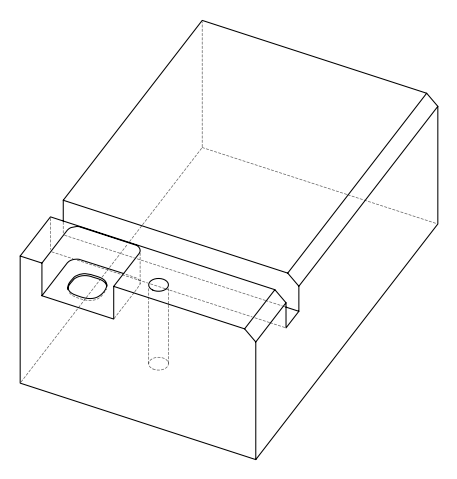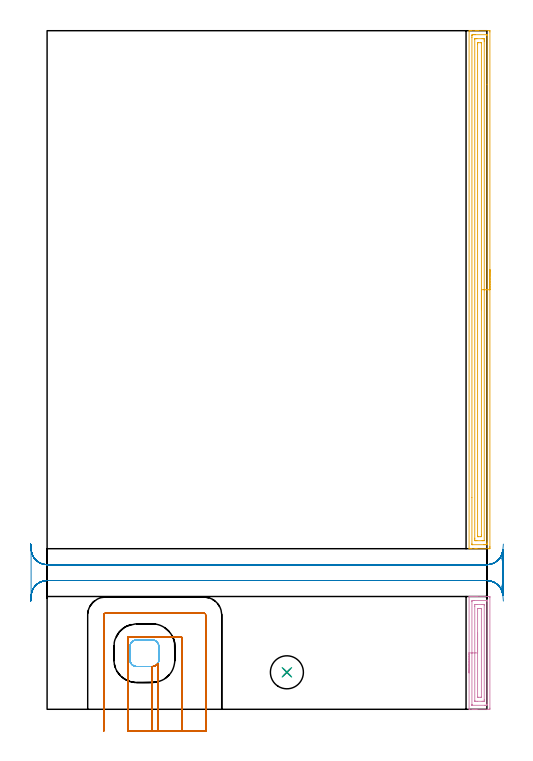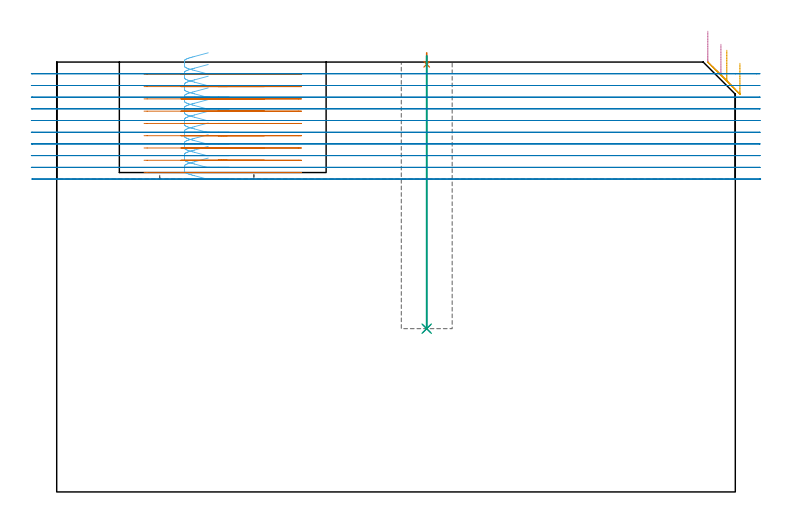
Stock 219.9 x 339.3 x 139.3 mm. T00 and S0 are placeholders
(PLAN: 8 operations, 4 tool changes, 32.6 min)
(1 SPOT_DRILL | STEP1POCKET | NXT0321_9005460120000 | 0.03 min | 4 mm3)
(2 DRILL_BLIND_HOLE_INTO_CENTER | STEP1POCKET | UGT0301_220 | 0.36 min | 7689 mm3)
(3 DRILL_TO_ENLARGE_BLIND_HOLE | STEP1POCKET | UGT0301_376 | 0.36 min | 10752 mm3)
(4 AREA_MILL | FG_CHAMFER_SURFACE | UGT0205_001 | 2.04 min | 3377 mm3)
(5 AREA_MILL_1 | FG_CHAMFER_SURFACE_1 | UGT0205_001 | 8.52 min | 14333 mm3)
(6 MILL_RECTANGULAR_POCKET | POCKET_RECTANGULAR_STRAIGHT | NXT0201_012 | Follow Part, ap 4, ae 75% | 2.08 min | 29648 mm3)
(7 MILL_SLOT | SLOT_PARTIAL_RECTANGULAR | NXT0201_012 | Follow Part, ap 4, ae 75% | 8.76 min | 105338 mm3)
(8 MILL_RECTANGULAR_SLOT | SLOT_RECTANGULAR | NXT0201_012 | Follow Part, ap 4, ae 75% | 10.46 min | 198549 mm3)
(TOOL NXT0321_9005460120000 | NC Spot Drill, 142deg, 12mm, Carbide, Uncoated | D12 PA142 FL30 Z2)
(TOOL UGT0301_220 | Twist Drill 10.8 mm | D10.8 PA118 FL92 Z2)
(TOOL UGT0301_376 | Twist Drill Flat Bottom 16.5 mm | D16.5 PA180 FL125 Z2)
(TOOL UGT0205_001 | Chamfer Mill 20 x 3 x 45 deg. | D20 FL50 Z2)
(TOOL NXT0201_012 | ENDMILL 16mm [2P460-1600-NA 1630] | D16 FL38 Z6)
(OP 1 SPOT_DRILL)
G17 G21 G94 G90
T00 M6
G54
G17 G0 G90 X119.9 Y18.5 S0 M3
G43 Z149.3 H0
G94 G81 G98 Z138.581 F250. R142.3
G80
M5
M2
(OP 2 DRILL_BLIND_HOLE_INTO_CENTER)
G17 G21 G94 G90
T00 M6
G54
G17 G0 G90 X119.9 Y18.5 S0 M3
G43 Z149.3 H0
G94 G81 G98 Z52.9 F250. R141.3
G80
M5
M2
(OP 3 DRILL_TO_ENLARGE_BLIND_HOLE)
G17 G21 G94 G90
T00 M6
G54
G17 G0 G90 X119.9 Y18.5 S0 M3
G43 Z149.3 H0
G94 G73 G98 Z52.9 F250. Q14.4 R141.3
G80
M5
M2
(OP 4 AREA_MILL)
G17 G21 G94 G90
T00 M6
G54
G17 G0 G90 X211. Y18.2 S1061 M3
G43 Z149.3 H0
G94 G1 Y18.238 Z148.428 F250.
Y18.352 Z147.563
Y18.541 Z146.712
Y18.803 Z145.88
Y19.137 Z145.074
Y19.54 Z144.3
Y20.008 Z143.564
Y20.54 Z142.872
Y21.129 Z142.229
Y21.772 Z141.639
Y22.464 Z141.108
Y23.2 Z140.64
Y23.974 Z140.237
Y24.78 Z139.903
Y25.612 Z139.641
Y26.464 Z139.452
Y27.328 Z139.338
Y28.2 Z139.3
Y56.262
X211.002 Y56.39 Z139.289
X211.116 Y56.398 Z139.177
X211.235 Y56.4 Z139.064
X211.922 Z138.377
X212.591 Z137.709
X213.133 Z137.163
X213.404 Z136.893
X214.009 Z136.288
X214.28 Z136.017
X214.885 Z135.409
X220.446 Z129.85
X221.02 Y56.395 Z129.277
X221.392 Y56.39 Z128.905
X221.396 Y56.199 Z128.902
X221.399 Y55.817 Z128.901
Y0.583
X221.396 Y0.201 Z128.902
X221.392 Y0.01 Z128.905
X221.02 Y0. Z129.277
X214.885 Z135.409
X214.28 Z136.017
X214.009 Z136.288
X213.404 Z136.893
X213.133 Z137.163
X212.591 Z137.709
X211.235 Z139.064
X211.117 Z139.175
X211.002 Y0.01 Z139.288
X211. Y0.138 Z139.3
Y28.2
X212.414 Z137.886
X212.415 Y53.874 Z137.885
X212.416 Y54.035 Z137.884
X212.422 Y54.39 Z137.878
X212.776 Y54.398 Z137.524
X213.133 Y54.4 Z137.167
X213.65 Z136.65
X219.927 Y54.399 Z130.373
X219.95 Y54.396 Z130.35
X219.97 Y54.391 Z130.33
X219.979 Y54.366 Z130.321
X219.984 Y54.197 Z130.316
X219.985 Y54.035 Z130.315
Y2.526
X219.984 Y2.365 Z130.316
X219.978 Y2.01 Z130.322
X219.624 Y2.002 Z130.676
X219.267 Y2. Z131.033
X218.75 Z131.55
X212.473 Y2.001 Z137.827
X212.45 Y2.004 Z137.85
X212.43 Y2.009 Z137.87
X212.421 Y2.034 Z137.879
X212.416 Y2.203 Z137.884
X212.415 Y2.365 Z137.885
X212.414 Y28.2 Z137.886
X213.828 Z136.472
X213.829 Y51.546 Z136.471
X213.831 Y52.253 Z136.469
X213.833 Y52.344 Z136.467
X213.835 Y52.383 Z136.465
X213.873 Y52.392 Z136.427
X214.009 Y52.395 Z136.291
X214.741 Y52.4 Z135.559
X214.885 Z135.415
X217.37 Z132.93
X218.247 Y52.399 Z132.053
X218.391 Y52.396 Z131.909
X218.534 Y52.39 Z131.766
X218.565 Y52.387 Z131.735
X218.567 Y52.363 Z131.733
X218.57 Y52.314 Z131.73
X218.571 Y52.253 Z131.729
X218.572 Y52.07 Z131.728
X218.571 Y4.854 Z131.729
X218.569 Y4.147 Z131.731
X218.567 Y4.056 Z131.733
X218.565 Y4.017 Z131.735
X218.527 Y4.008 Z131.773
X218.391 Y4.005 Z131.909
X217.659 Y4. Z132.641
X217.514 Z132.786
X215.03 Z135.27
X214.153 Y4.001 Z136.147
X214.009 Y4.004 Z136.291
X213.865 Y4.01 Z136.435
X213.835 Y4.013 Z136.465
X213.833 Y4.037 Z136.467
X213.83 Y4.086 Z136.47
X213.829 Y4.147 Z136.471
X213.828 Y4.33 Z136.472
Y28.2
X215.243 Z135.057
Y50.284
X215.245 Y50.348 Z135.055
X215.248 Y50.383 Z135.052
X215.251 Y50.39 Z135.049
X215.259 Y50.393 Z135.041
X215.359 Y50.397 Z134.941
X215.762 Y50.4 Z134.538
X215.832 Z134.468
X216.638 Z133.662
X216.709 Z133.591
X217.042 Y50.393 Z133.258
X217.124 Y50.39 Z133.176
X217.151 Y50.382 Z133.149
X217.153 Y50.357 Z133.147
X217.155 Y50.287 Z133.145
X217.157 Y49.944 Z133.143
Y6.116
X217.155 Y6.052 Z133.145
X217.152 Y6.017 Z133.148
X217.149 Y6.01 Z133.151
X217.141 Y6.007 Z133.159
X217.041 Y6.003 Z133.259
X216.638 Y6. Z133.662
X216.568 Z133.732
X215.762 Z134.538
X215.691 Z134.609
X215.358 Y6.007 Z134.942
X215.276 Y6.01 Z135.024
X215.249 Y6.018 Z135.051
X215.247 Y6.043 Z135.053
X215.245 Y6.113 Z135.055
X215.243 Y6.456 Z135.057
Y28.2
Y29.072 Z135.095
Y29.936 Z135.209
Y30.788 Z135.398
Y31.62 Z135.66
Y32.426 Z135.994
Y33.2 Z136.397
Y33.936 Z136.866
Y34.628 Z137.397
Y35.271 Z137.986
Y35.86 Z138.63
Y36.392 Z139.322
Y36.86 Z140.057
Y37.263 Z140.831
Y37.597 Z141.637
Y37.859 Z142.469
Y38.048 Z143.321
Y38.162 Z144.186
Y38.2 Z145.057
G0 Z149.3
M5
M2
(OP 5 AREA_MILL_1)
G17 G21 G94 G90
T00 M6
G54
G17 G0 G90 X221.4 Y219.8 S1061 M3
G43 Z149.3 H0
Z138.9
G94 G1 Y219.762 Z138.028 F250.
Y219.648 Z137.164
Y219.459 Z136.312
Y219.197 Z135.48
Y218.863 Z134.674
Y218.46 Z133.9
Y217.991 Z133.164
Y217.46 Z132.472
Y216.871 Z131.829
Y216.228 Z131.24
Y215.536 Z130.709
Y214.8 Z130.24
Y214.026 Z129.837
Y213.22 Z129.503
Y212.388 Z129.241
Y211.536 Z129.052
Y210.672 Z128.938
Y209.8 Z128.9
Y81.405
X221.399 Y80.9 Z128.901
X221.396 Y80.517 Z128.903
X221.392 Y80.31 Z128.905
X221.02 Y80.3 Z129.277
X214.885 Z135.409
X214.311 Z135.986
X214.009 Z136.288
X212.256 Z138.038
X211.652 Z138.647
X211.38 Z138.919
X211.262 Z139.037
X211.13 Z139.162
X211.119 Y80.301 Z139.173
X211.002 Y80.31 Z139.288
X211. Y80.454 Z139.3
Y339.146
X211.002 Y339.29 Z139.288
X211.128 Y339.297 Z139.164
X211.262 Y339.3 Z139.037
X211.652 Z138.647
X212.256 Z138.038
X214.311 Z135.986
X214.885 Z135.409
X215.475 Z134.821
X221.02 Z129.277
X221.311 Y339.296 Z128.986
X221.392 Y339.29 Z128.905
X221.399 Y339.207 Z128.899
X221.4 Y338.7 Z128.9
Y209.8
X219.986 Z130.314
Y83.576
X219.985 Y82.846 Z130.315
X219.983 Y82.684 Z130.317
X219.979 Y82.328 Z130.321
X219.636 Y82.309 Z130.664
X219.267 Y82.303 Z131.033
X218.768 Y82.3 Z131.532
X218.391 Z131.909
X212.633 Z137.667
X212.476 Y82.303 Z137.824
X212.449 Y82.305 Z137.851
X212.425 Y82.309 Z137.875
X212.421 Y82.342 Z137.879
X212.416 Y82.521 Z137.884
X212.415 Y82.684 Z137.885
X212.414 Y105.911 Z137.886
Y336.024
X212.415 Y336.754 Z137.885
X212.417 Y336.916 Z137.884
X212.421 Y337.272 Z137.879
X212.764 Y337.291 Z137.536
X213.133 Y337.297 Z137.167
X213.632 Y337.3 Z136.668
X214.009 Z136.291
X219.767 Z130.533
X219.924 Y337.297 Z130.376
X219.951 Y337.295 Z130.349
X219.975 Y337.291 Z130.325
X219.979 Y337.258 Z130.321
X219.983 Y337.079 Z130.317
X219.985 Y336.916 Z130.315
X219.986 Y312.488 Z130.314
Y209.8
X218.572 Z131.728
X218.571 Y84.468 Z131.729
X218.57 Y84.376 Z131.73
X218.567 Y84.331 Z131.733
X218.565 Y84.315 Z131.735
X218.549 Y84.307 Z131.751
X218.391 Y84.304 Z131.909
X217.679 Y84.3 Z132.621
X217.515 Z132.786
X214.885 Z135.415
X214.173 Y84.301 Z136.127
X214.009 Y84.305 Z136.291
X213.85 Y84.31 Z136.45
X213.835 Y84.468 Z136.465
X213.833 Y84.648 Z136.467
X213.829 Y85.36 Z136.471
X213.828 Y85.544 Z136.472
X213.829 Y335.132 Z136.471
X213.83 Y335.224 Z136.47
X213.833 Y335.269 Z136.467
X213.835 Y335.285 Z136.465
X213.851 Y335.293 Z136.449
X214.009 Y335.296 Z136.291
X214.721 Y335.3 Z135.579
X214.885 Z135.415
X217.515 Z132.786
X218.227 Y335.299 Z132.073
X218.391 Y335.295 Z131.909
X218.55 Y335.29 Z131.75
X218.565 Y335.132 Z131.735
X218.567 Y334.952 Z131.733
X218.571 Y334.24 Z131.729
Y334.056
X218.572 Y209.8 Z131.728
X217.157 Z133.143
Y87.144
X217.155 Y86.618 Z133.145
X217.153 Y86.44 Z133.147
X217.149 Y86.31 Z133.151
X216.591 Y86.3 Z133.709
X215.762 Z134.538
X215.714 Z134.586
X215.35 Y86.306 Z134.95
X215.26 Y86.31 Z135.04
X215.249 Y86.315 Z135.051
X215.246 Y86.328 Z135.054
X215.244 Y86.359 Z135.056
X215.243 Y86.426 Z135.057
Y86.78
Y332.456
X215.245 Y332.982 Z135.055
X215.247 Y333.16 Z135.053
X215.251 Y333.29 Z135.049
X215.809 Y333.3 Z134.491
X216.638 Z133.662
X216.685 Z133.615
X217.05 Y333.294 Z133.25
X217.14 Y333.29 Z133.16
X217.151 Y333.285 Z133.149
X217.153 Y333.272 Z133.147
X217.156 Y333.241 Z133.144
X217.157 Y333.174 Z133.143
Y332.819
Y209.8
Y208.928 Z133.181
Y208.063 Z133.295
Y207.212 Z133.483
Y206.38 Z133.746
Y205.574 Z134.08
Y204.8 Z134.482
Y204.064 Z134.951
Y203.372 Z135.482
Y202.729 Z136.072
Y202.14 Z136.715
Y201.608 Z137.407
Y201.14 Z138.143
Y200.737 Z138.917
Y200.403 Z139.723
Y200.141 Z140.555
Y199.952 Z141.406
Y199.838 Z142.271
Y199.8 Z143.143
G0 Z149.3
M5
M2
(OP 6 MILL_RECTANGULAR_POCKET)
G17 G21 G94 G90
T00 M6
G54
G17 G0 G90 X49.103 Y34.7 S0 M3
G43 Z149.3 H1
Z142.3
G94 G1 X44.616 Z141.098 F250.
X44.122 Y34.637 Z140.964
X43.643 Y34.502 Z140.831
X43.189 Y34.3 Z140.698
X42.769 Y34.033 Z140.564
X42.392 Y33.708 Z140.431
X42.067 Y33.331 Z140.298
X41.8 Y32.911 Z140.164
X41.598 Y32.457 Z140.031
X41.463 Y31.978 Z139.898
X41.4 Y31.484 Z139.765
Y24.616 Z137.924
X41.463 Y24.122 Z137.791
X41.598 Y23.643 Z137.657
X41.8 Y23.189 Z137.524
X42.067 Y22.769 Z137.391
X42.392 Y22.392 Z137.257
X42.769 Y22.067 Z137.124
X43.189 Y21.8 Z136.991
X43.643 Y21.598 Z136.858
X44.122 Y21.463 Z136.724
X44.616 Y21.4 Z136.591
X48.65 Z135.51
X52.5 F500.
G3 X55.9 Y24.8 R3.4
G1 Y31.3
G3 X52.5 Y34.7 R3.4
G1 X44.8
G3 X41.4 Y31.3 R3.4
G1 Y24.8
G3 X44.8 Y21.4 R3.4
G1 X48.65
X49.65
G0 X49.103 Y34.7 Z138.51
G1 X44.616 Z137.308 F250.
X44.122 Y34.637 Z137.174
X43.643 Y34.502 Z137.041
X43.189 Y34.3 Z136.908
X42.769 Y34.033 Z136.774
X42.392 Y33.708 Z136.641
X42.067 Y33.331 Z136.508
X41.8 Y32.911 Z136.374
X41.598 Y32.457 Z136.241
X41.463 Y31.978 Z136.108
X41.4 Y31.484 Z135.975
Y24.616 Z134.134
X41.463 Y24.122 Z134.001
X41.598 Y23.643 Z133.867
X41.8 Y23.189 Z133.734
X42.067 Y22.769 Z133.601
X42.392 Y22.392 Z133.467
X42.769 Y22.067 Z133.334
X43.189 Y21.8 Z133.201
X43.643 Y21.598 Z133.068
X44.122 Y21.463 Z132.934
X44.616 Y21.4 Z132.801
X48.65 Z131.72
X52.5 F500.
G3 X55.9 Y24.8 R3.4
G1 Y31.3
G3 X52.5 Y34.7 R3.4
G1 X44.8
G3 X41.4 Y31.3 R3.4
G1 Y24.8
G3 X44.8 Y21.4 R3.4
G1 X48.65
X49.65
G0 X49.103 Y34.7 Z134.72
G1 X44.616 Z133.518 F250.
X44.122 Y34.637 Z133.384
X43.643 Y34.502 Z133.251
X43.189 Y34.3 Z133.118
X42.769 Y34.033 Z132.984
X42.392 Y33.708 Z132.851
X42.067 Y33.331 Z132.718
X41.8 Y32.911 Z132.584
X41.598 Y32.457 Z132.451
X41.463 Y31.978 Z132.318
X41.4 Y31.484 Z132.185
Y24.616 Z130.344
X41.463 Y24.122 Z130.211
X41.598 Y23.643 Z130.077
X41.8 Y23.189 Z129.944
X42.067 Y22.769 Z129.811
X42.392 Y22.392 Z129.677
X42.769 Y22.067 Z129.544
X43.189 Y21.8 Z129.411
X43.643 Y21.598 Z129.278
X44.122 Y21.463 Z129.144
X44.616 Y21.4 Z129.011
X48.65 Z127.93
X52.5 F500.
G3 X55.9 Y24.8 R3.4
G1 Y31.3
G3 X52.5 Y34.7 R3.4
G1 X44.8
G3 X41.4 Y31.3 R3.4
G1 Y24.8
G3 X44.8 Y21.4 R3.4
G1 X48.65
X49.65
G0 X49.103 Y34.7 Z130.93
G1 X44.616 Z129.728 F250.
X44.122 Y34.637 Z129.594
X43.643 Y34.502 Z129.461
X43.189 Y34.3 Z129.328
X42.769 Y34.033 Z129.194
X42.392 Y33.708 Z129.061
X42.067 Y33.331 Z128.928
X41.8 Y32.911 Z128.794
X41.598 Y32.457 Z128.661
X41.463 Y31.978 Z128.528
X41.4 Y31.484 Z128.395
Y24.616 Z126.554
X41.463 Y24.122 Z126.421
X41.598 Y23.643 Z126.287
X41.8 Y23.189 Z126.154
X42.067 Y22.769 Z126.021
X42.392 Y22.392 Z125.888
X42.769 Y22.067 Z125.754
X43.189 Y21.8 Z125.621
X43.643 Y21.598 Z125.488
X44.122 Y21.463 Z125.354
X44.616 Y21.4 Z125.221
X48.65 Z124.14
X52.5 F500.
G3 X55.9 Y24.8 R3.4
G1 Y31.3
G3 X52.5 Y34.7 R3.4
G1 X44.8
G3 X41.4 Y31.3 R3.4
G1 Y24.8
G3 X44.8 Y21.4 R3.4
G1 X48.65
X49.65
G0 X49.103 Y34.7 Z127.14
G1 X44.616 Z125.938 F250.
X44.122 Y34.637 Z125.804
X43.643 Y34.502 Z125.671
X43.189 Y34.3 Z125.538
X42.769 Y34.033 Z125.404
X42.392 Y33.708 Z125.271
X42.067 Y33.331 Z125.138
X41.8 Y32.911 Z125.004
X41.598 Y32.457 Z124.871
X41.463 Y31.978 Z124.738
X41.4 Y31.484 Z124.605
Y24.616 Z122.764
X41.463 Y24.122 Z122.631
X41.598 Y23.643 Z122.497
X41.8 Y23.189 Z122.364
X42.067 Y22.769 Z122.231
X42.392 Y22.392 Z122.098
X42.769 Y22.067 Z121.964
X43.189 Y21.8 Z121.831
X43.643 Y21.598 Z121.698
X44.122 Y21.463 Z121.564
X44.616 Y21.4 Z121.431
X48.65 Z120.35
X52.5 F500.
G3 X55.9 Y24.8 R3.4
G1 Y31.3
G3 X52.5 Y34.7 R3.4
G1 X44.8
G3 X41.4 Y31.3 R3.4
G1 Y24.8
G3 X44.8 Y21.4 R3.4
G1 X48.65
X49.65
G0 X49.103 Y34.7 Z123.35
G1 X44.616 Z122.148 F250.
X44.122 Y34.637 Z122.014
X43.643 Y34.502 Z121.881
X43.189 Y34.3 Z121.748
X42.769 Y34.033 Z121.614
X42.392 Y33.708 Z121.481
X42.067 Y33.331 Z121.348
X41.8 Y32.911 Z121.214
X41.598 Y32.457 Z121.081
X41.463 Y31.978 Z120.948
X41.4 Y31.484 Z120.815
Y24.616 Z118.974
X41.463 Y24.122 Z118.841
X41.598 Y23.643 Z118.707
X41.8 Y23.189 Z118.574
X42.067 Y22.769 Z118.441
X42.392 Y22.392 Z118.308
X42.769 Y22.067 Z118.174
X43.189 Y21.8 Z118.041
X43.643 Y21.598 Z117.908
X44.122 Y21.463 Z117.774
X44.616 Y21.4 Z117.641
X48.65 Z116.56
X52.5 F500.
G3 X55.9 Y24.8 R3.4
G1 Y31.3
G3 X52.5 Y34.7 R3.4
G1 X44.8
G3 X41.4 Y31.3 R3.4
G1 Y24.8
G3 X44.8 Y21.4 R3.4
G1 X48.65
X49.65
G0 X49.103 Y34.7 Z119.56
G1 X44.616 Z118.358 F250.
X44.122 Y34.637 Z118.224
X43.643 Y34.502 Z118.091
X43.189 Y34.3 Z117.958
X42.769 Y34.033 Z117.824
X42.392 Y33.708 Z117.691
X42.067 Y33.331 Z117.558
X41.8 Y32.911 Z117.424
X41.598 Y32.457 Z117.291
X41.463 Y31.978 Z117.158
X41.4 Y31.484 Z117.025
Y24.616 Z115.184
X41.463 Y24.122 Z115.051
X41.598 Y23.643 Z114.917
X41.8 Y23.189 Z114.784
X42.067 Y22.769 Z114.651
X42.392 Y22.392 Z114.518
X42.769 Y22.067 Z114.384
X43.189 Y21.8 Z114.251
X43.643 Y21.598 Z114.118
X44.122 Y21.463 Z113.984
X44.616 Y21.4 Z113.851
X48.65 Z112.77
X52.5 F500.
G3 X55.9 Y24.8 R3.4
G1 Y31.3
G3 X52.5 Y34.7 R3.4
G1 X44.8
G3 X41.4 Y31.3 R3.4
G1 Y24.8
G3 X44.8 Y21.4 R3.4
G1 X48.65
X49.65
G0 X49.103 Y34.7 Z115.77
G1 X44.616 Z114.568 F250.
X44.122 Y34.637 Z114.434
X43.643 Y34.502 Z114.301
X43.189 Y34.3 Z114.168
X42.769 Y34.033 Z114.034
X42.392 Y33.708 Z113.901
X42.067 Y33.331 Z113.768
X41.8 Y32.911 Z113.635
X41.598 Y32.457 Z113.501
X41.463 Y31.978 Z113.368
X41.4 Y31.484 Z113.235
Y24.616 Z111.394
X41.463 Y24.122 Z111.261
X41.598 Y23.643 Z111.127
X41.8 Y23.189 Z110.994
X42.067 Y22.769 Z110.861
X42.392 Y22.392 Z110.728
X42.769 Y22.067 Z110.594
X43.189 Y21.8 Z110.461
X43.643 Y21.598 Z110.328
X44.122 Y21.463 Z110.194
X44.616 Y21.4 Z110.061
X48.65 Z108.98
X52.5 F500.
G3 X55.9 Y24.8 R3.4
G1 Y31.3
G3 X52.5 Y34.7 R3.4
G1 X44.8
G3 X41.4 Y31.3 R3.4
G1 Y24.8
G3 X44.8 Y21.4 R3.4
G1 X48.65
X49.65
G0 X49.103 Y34.7 Z111.98
G1 X44.616 Z110.778 F250.
X44.122 Y34.637 Z110.644
X43.643 Y34.502 Z110.511
X43.189 Y34.3 Z110.378
X42.769 Y34.033 Z110.244
X42.392 Y33.708 Z110.111
X42.067 Y33.331 Z109.978
X41.8 Y32.911 Z109.845
X41.598 Y32.457 Z109.711
X41.463 Y31.978 Z109.578
X41.4 Y31.484 Z109.445
Y24.616 Z107.604
X41.463 Y24.122 Z107.471
X41.598 Y23.643 Z107.337
X41.8 Y23.189 Z107.204
X42.067 Y22.769 Z107.071
X42.392 Y22.392 Z106.938
X42.769 Y22.067 Z106.804
X43.189 Y21.8 Z106.671
X43.643 Y21.598 Z106.538
X44.122 Y21.463 Z106.404
X44.616 Y21.4 Z106.271
X48.65 Z105.19
X52.5 F500.
G3 X55.9 Y24.8 R3.4
G1 Y31.3
G3 X52.5 Y34.7 R3.4
G1 X44.8
G3 X41.4 Y31.3 R3.4
G1 Y24.8
G3 X44.8 Y21.4 R3.4
G1 X48.65
X49.65
G0 X49.103 Y34.7 Z108.19
G1 X44.616 Z106.988 F250.
X44.122 Y34.637 Z106.854
X43.643 Y34.502 Z106.721
X43.189 Y34.3 Z106.588
X42.769 Y34.033 Z106.454
X42.392 Y33.708 Z106.321
X42.067 Y33.331 Z106.188
X41.8 Y32.911 Z106.055
X41.598 Y32.457 Z105.921
X41.463 Y31.978 Z105.788
X41.4 Y31.484 Z105.655
Y24.616 Z103.814
X41.463 Y24.122 Z103.681
X41.598 Y23.643 Z103.547
X41.8 Y23.189 Z103.414
X42.067 Y22.769 Z103.281
X42.392 Y22.392 Z103.148
X42.769 Y22.067 Z103.014
X43.189 Y21.8 Z102.881
X43.643 Y21.598 Z102.748
X44.122 Y21.463 Z102.614
X44.616 Y21.4 Z102.481
X48.65 Z101.4
X52.5 F500.
G3 X55.9 Y24.8 R3.4
G1 Y31.3
G3 X52.5 Y34.7 R3.4
G1 X44.8
G3 X41.4 Y31.3 R3.4
G1 Y24.8
G3 X44.8 Y21.4 R3.4
G1 X48.65
X49.65
G0 Z149.3
M5
M2
(OP 7 MILL_SLOT)
G17 G21 G94 G90
T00 M6
G54
G17 G0 G90 X55.3 Y-11. S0 M3
G43 Z149.3 H1
Z135.322
G94 G1 Y-8. F250.
Y22.886 F500.
X55.271 Y22.85
X54.885 Y22.362
X54.181 Y21.835
X53.367 Y21.503
X52.5 Y21.39
X52.3 Y21.389
Y-8.
Y-11. F250.
X67.3
Y-8.
Y36.1 F500.
X40.3
Y-8.
Y-11. F250.
X79.3
Y-8.
Y47.1 F500.
G3 X78.3 Y48.1 R1.
G1 X29.3
G3 X28.3 Y47.1 R1.
G1 Y-8.
Y-11. F250.
G0 X55.3 Z131.344
G1 Y-8.
Y22.886 F500.
X54.885 Y22.362
X54.181 Y21.835
X53.367 Y21.503
X52.5 Y21.39
X52.3 Y21.389
Y-8.
Y-11. F250.
X67.3
Y-8.
Y36.1 F500.
X40.3
Y-8.
Y-11. F250.
X79.3
Y-8.
Y47.1 F500.
G3 X78.3 Y48.1 R1.
G1 X29.3
G3 X28.3 Y47.1 R1.
G1 Y-8.
Y-11. F250.
G0 X55.3 Z127.367
G1 Y-8.
Y22.886 F500.
X54.885 Y22.362
X54.181 Y21.835
X53.367 Y21.503
X52.5 Y21.39
X52.3 Y21.389
Y-8.
Y-11. F250.
X67.3
Y-8.
Y36.1 F500.
X40.3
Y-8.
Y-11. F250.
X79.3
Y-8.
Y47.1 F500.
G3 X78.3 Y48.1 R1.
G1 X29.3
G3 X28.3 Y47.1 R1.
G1 Y-8.
Y-11. F250.
G0 X55.3 Z123.389
G1 Y-8.
Y22.886 F500.
X54.885 Y22.362
X54.181 Y21.835
X53.367 Y21.503
X52.5 Y21.39
X52.3 Y21.389
Y-8.
Y-11. F250.
X67.3
Y-8.
Y36.1 F500.
X40.3
Y-8.
Y-11. F250.
X79.3
Y-8.
Y47.1 F500.
G3 X78.3 Y48.1 R1.
G1 X29.3
G3 X28.3 Y47.1 R1.
G1 Y-8.
Y-11. F250.
G0 X55.3 Z119.411
G1 Y-8.
Y22.886 F500.
X54.886 Y22.362
X54.18 Y21.835
X53.369 Y21.504
X52.502 Y21.391
X52.3 Y21.389
Y-8.
Y-11. F250.
X67.3
Y-8.
Y36.1 F500.
X40.3
Y-8.
Y-11. F250.
X79.3
Y-8.
Y47.1 F500.
G3 X78.3 Y48.1 R1.
G1 X29.3
G3 X28.3 Y47.1 R1.
G1 Y-8.
Y-11. F250.
G0 X55.3 Z115.433
G1 Y-8.
Y22.886 F500.
X54.886 Y22.362
X54.18 Y21.835
X53.369 Y21.504
X52.502 Y21.391
X52.3 Y21.389
Y-8.
Y-11. F250.
X67.3
Y-8.
Y36.1 F500.
X40.3
Y-8.
Y-11. F250.
X79.3
Y-8.
Y47.1 F500.
G3 X78.3 Y48.1 R1.
G1 X29.3
G3 X28.3 Y47.1 R1.
G1 Y-8.
Y-11. F250.
G0 X55.3 Z111.456
G1 Y-8.
Y22.886 F500.
X54.885 Y22.362
X54.181 Y21.835
X53.367 Y21.503
X52.5 Y21.39
X52.3 Y21.389
Y-8.
Y-11. F250.
X67.3
Y-8.
Y36.1 F500.
X40.3
Y-8.
Y-11. F250.
X79.3
Y-8.
Y47.1 F500.
G3 X78.3 Y48.1 R1.
G1 X29.3
G3 X28.3 Y47.1 R1.
G1 Y-8.
Y-11. F250.
G0 X55.3 Z107.478
G1 Y-8.
Y22.886 F500.
X54.885 Y22.362
X54.181 Y21.835
X53.367 Y21.503
X52.5 Y21.39
X52.3 Y21.389
Y-8.
Y-11. F250.
X67.3
Y-8.
Y36.1 F500.
X40.3
Y-8.
Y-11. F250.
X79.3
Y-8.
Y47.1 F500.
G3 X78.3 Y48.1 R1.
G1 X29.3
G3 X28.3 Y47.1 R1.
G1 Y-8.
Y-11. F250.
G0 X55.3 Z103.5
G1 Y-8.
Y22.886 F500.
X54.885 Y22.362
X54.181 Y21.835
X53.367 Y21.503
X52.5 Y21.39
X52.3 Y21.389
Y-8.
Y-11. F250.
X67.3
Y-8.
Y36.1 F500.
X40.3
Y-8.
Y-11. F250.
X79.3
Y-8.
Y47.1 F500.
G3 X78.3 Y48.1 R1.
G1 X29.3
G3 X28.3 Y47.1 R1.
G1 Y-8.
Y-11. F250.
G0 Z149.3
M5
M2
(OP 8 MILL_RECTANGULAR_SLOT)
G17 G21 G94 G90
T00 M6
G54
G17 G0 G90 X-8.23 Y54.103 S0 M3
G43 Z149.3 H1
Z135.51
G94 G1 X-7.97 Y57.092 F250.
G2 X0. Y64.4 R8. F500.
G1 X219.9
G2 X226.835 Y60.388 R8.
G3 X227.9 Y64.377 R8.
G1 Y72.343
G3 X226.841 Y76.322 R8.
G2 X219.9 Y72.3 R8.
G1 X0.
G2 X-7.97 Y79.608 R8.
G1 X-8.23 Y82.597 F250.
G0 Y54.103 Z131.72
G1 X-7.97 Y57.092
G2 X0. Y64.4 R8. F500.
G1 X219.9
G2 X227.62 Y58.498 R8.
G1 X227.649 Y58.491
G3 X227.9 Y60.479 R8.
G1 Y76.218
G3 X227.649 Y78.208 R8.
G1 X227.619 Y78.2
G2 X219.9 Y72.3 R8.
G1 X0.
G2 X-7.97 Y79.608 R8.
G1 X-8.23 Y82.597 F250.
G0 Y54.103 Z127.93
G1 X-7.97 Y57.092
G2 X0. Y64.4 R8. F500.
G1 X219.9
G2 X227.87 Y57.092 R8.
G1 X227.9
Y79.608
X227.87
G2 X219.9 Y72.3 R8.
G1 X0.
G2 X-7.97 Y79.608 R8.
G1 X-8.23 Y82.597 F250.
G0 Y54.103 Z124.14
G1 X-7.97 Y57.092
G2 X0. Y64.4 R8. F500.
G1 X219.9
G2 X227.87 Y57.092 R8.
G1 X227.9
Y79.608
X227.87
G2 X219.9 Y72.3 R8.
G1 X0.
G2 X-7.97 Y79.608 R8.
G1 X-8.23 Y82.597 F250.
G0 Y54.103 Z120.35
G1 X-7.97 Y57.092
G2 X0. Y64.4 R8. F500.
G1 X219.9
G2 X227.87 Y57.092 R8.
G1 X227.9
Y79.608
X227.87
G2 X219.9 Y72.3 R8.
G1 X0.
G2 X-7.97 Y79.608 R8.
G1 X-8.23 Y82.597 F250.
G0 Y54.103 Z116.56
G1 X-7.97 Y57.092
G2 X0. Y64.4 R8. F500.
G1 X219.9
G2 X227.87 Y57.092 R8.
G1 X227.9
Y79.608
X227.87
G2 X219.9 Y72.3 R8.
G1 X0.
G2 X-7.97 Y79.608 R8.
G1 X-8.23 Y82.597 F250.
G0 Y54.103 Z112.77
G1 X-7.97 Y57.092
G2 X0. Y64.4 R8. F500.
G1 X219.9
G2 X227.87 Y57.092 R8.
G1 X227.9
Y79.608
X227.87
G2 X219.9 Y72.3 R8.
G1 X0.
G2 X-7.97 Y79.608 R8.
G1 X-8.23 Y82.597 F250.
G0 Y54.103 Z108.98
G1 X-7.97 Y57.092
G2 X0. Y64.4 R8. F500.
G1 X219.9
G2 X227.87 Y57.092 R8.
G1 X227.9
Y79.608
X227.87
G2 X219.9 Y72.3 R8.
G1 X0.
G2 X-7.97 Y79.608 R8.
G1 X-8.23 Y82.597 F250.
G0 Y54.103 Z105.19
G1 X-7.97 Y57.092
G2 X0. Y64.4 R8. F500.
G1 X219.9
G2 X227.87 Y57.092 R8.
G1 X227.9
Y79.608
X227.87
G2 X219.9 Y72.3 R8.
G1 X0.
G2 X-7.97 Y79.608 R8.
G1 X-8.23 Y82.597 F250.
G0 Z149.3
X228.13
Z101.4
G1 X227.87 Y79.608
G2 X219.9 Y72.3 R8. F500.
G1 X0.
G2 X-7.99 Y79.9 R8.
G1 X-8.
Y56.8
X-7.99
G2 X0. Y64.4 R8.
G1 X219.9
G2 X227.87 Y57.092 R8.
G1 X228.13 Y54.103 F250.
G0 Z149.3
M5
M2
